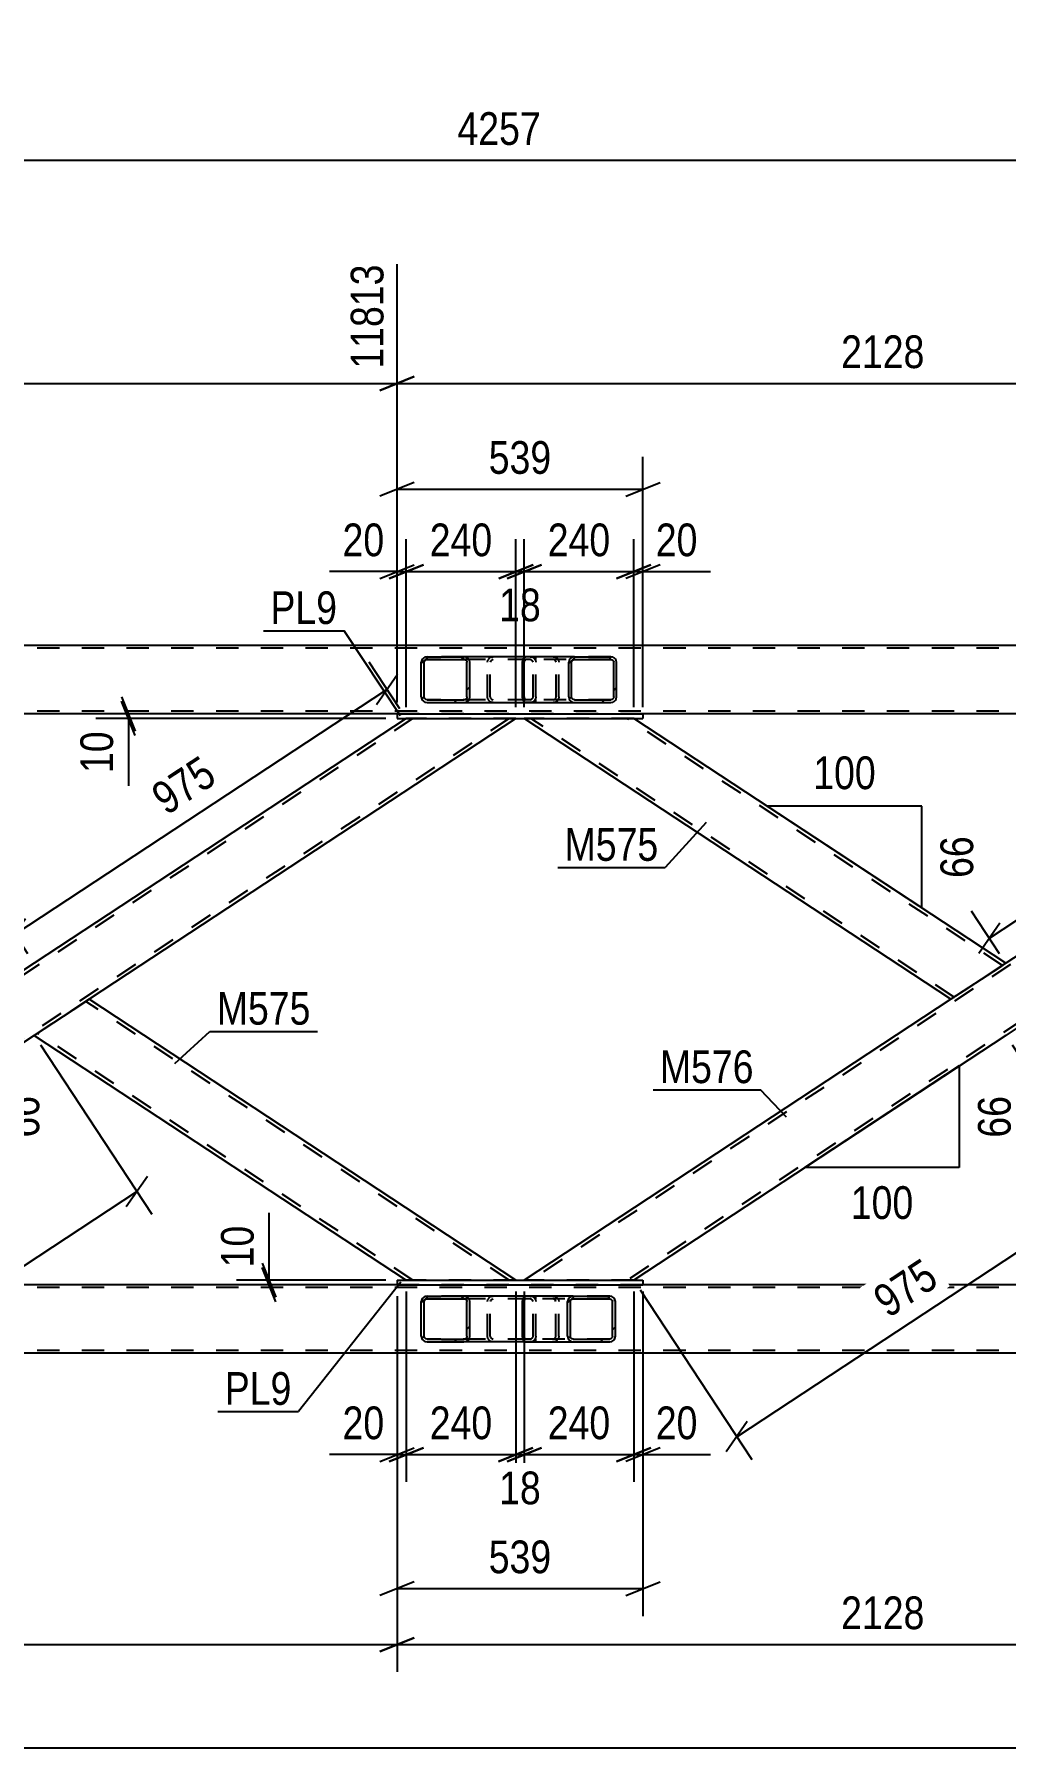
# Model space of a CAD drawing. Header units: millimetres. Extents: x -808 to 381, y -747 to 94.
# Drawn here: x -312.1 to -227, y -474.7 to -324.6 of the extents above; entities that cross this region are included whole.
import ezdxf

# ---------------------------------------------------------------- set-up
doc = ezdxf.new("R2010")
doc.units = ezdxf.units.MM
doc.linetypes.add('DXK_LINE_DOT2', pattern=[3.9198, 1.9599, -1.9599])
doc.styles.add('Arial Narrow', font='ARIALN.TTF', dxfattribs={"height": 0.2})

# ---------------------------------------------------------------- blocks, each defined once
blk = doc.blocks.new('Part-232923327-73601 - 73514')
at = {"color": 2, "linetype": 'Continuous'}
for p, q in [((-231.81, -409.12), (-269.2, -384.52)), ((-227, -405.96), (-259.6, -384.52)), ((-227.58, -406.35), (-231.81, -409.12)), ((-227.58, -406.35), (-227, -405.96))]:
    blk.add_line(p, q, dxfattribs=at)
at = {"color": 7, "linetype": 'DXK_LINE_DOT2'}
for p, q in [((-259.6, -384.52), (-269.2, -384.52)), ((-231.52, -408.93), (-268.62, -384.52)), ((-227.29, -406.16), (-260.18, -384.52)), ((-227.05, -405.99), (-227.58, -406.35)), ((-231.52, -408.93), (-231.49, -408.92))]:
    blk.add_line(p, q, dxfattribs=at)
blk = doc.blocks.new('Part-232923327-73519 - 73514')
at = {"linetype": 'Continuous'}
h = blk.add_hatch(dxfattribs=at)
h.set_pattern_fill('', scale=0.7, style=0, pattern_type=0)
h.set_pattern_definition([(45, (-265.2633, -382.8273), (-1.57154, 1.57154), [])])
h.paths.add_polyline_path([(-265.3, -382.64), (-265.26, -382.83), (-265.15, -382.98), (-264.99, -383.09), (-264.8, -383.12), (-261.61, -383.12), (-261.42, -383.09), (-261.25, -382.98), (-261.14, -382.83), (-261.11, -382.64), (-261.11, -379.6), (-261.14, -379.42), (-261.25, -379.26), (-261.42, -379.16), (-261.61, -379.12), (-264.8, -379.12), (-264.99, -379.16), (-265.15, -379.26), (-265.26, -379.42), (-265.3, -379.6)])
h.paths.add_polyline_path([(-265.03, -379.51), (-264.98, -379.43), (-264.89, -379.38), (-264.8, -379.36), (-261.61, -379.36), (-261.51, -379.38), (-261.43, -379.43), (-261.38, -379.51), (-261.36, -379.6), (-261.36, -382.64), (-261.38, -382.74), (-261.43, -382.81), (-261.51, -382.87), (-261.61, -382.88), (-264.8, -382.88), (-264.89, -382.87), (-264.98, -382.81), (-265.03, -382.74), (-265.05, -382.64), (-265.05, -379.6)])
at = {"color": 2, "linetype": 'Continuous'}
for p, q in [((-269.34, -379.6), (-269.32, -379.42)), ((-269.34, -382.64), (-269.34, -379.6)), ((-269.32, -379.42), (-269.26, -379.26)), ((-269.26, -379.26), (-269.17, -379.16)), ((-269.17, -379.16), (-269.07, -379.12)), ((-264.8, -379.12), (-269.07, -379.12)), ((-265.26, -379.42), (-265.3, -379.6)), ((-265.3, -382.64), (-265.3, -379.6)), ((-265.05, -379.6), (-265.03, -379.51)), ((-265.05, -382.64), (-265.05, -379.6)), ((-265.03, -379.51), (-264.98, -379.43)), ((-264.8, -379.12), (-264.99, -379.16)), ((-264.98, -379.43), (-264.89, -379.38)), ((-264.89, -379.38), (-264.8, -379.36)), ((-264.8, -379.12), (-261.61, -379.12)), ((-264.8, -379.36), (-261.61, -379.36)), ((-261.42, -379.16), (-261.61, -379.12)), ((-261.61, -379.36), (-261.51, -379.38)), ((-261.51, -379.38), (-261.43, -379.43)), ((-261.43, -379.43), (-261.38, -379.51)), ((-261.38, -379.51), (-261.36, -379.6)), ((-261.36, -382.64), (-261.36, -379.6)), ((-261.11, -379.6), (-261.14, -379.42)), ((-261.11, -382.64), (-261.11, -379.6)), ((-269.32, -382.83), (-269.34, -382.64)), ((-265.3, -382.64), (-265.26, -382.83)), ((-265.03, -382.74), (-265.05, -382.64)), ((-261.36, -382.64), (-261.38, -382.74)), ((-261.14, -382.83), (-261.11, -382.64)), ((-269.26, -382.98), (-269.32, -382.83)), ((-269.17, -383.09), (-269.26, -382.98)), ((-269.07, -383.12), (-269.17, -383.09)), ((-269.07, -383.12), (-264.8, -383.12)), ((-264.98, -382.81), (-265.03, -382.74)), ((-264.99, -383.09), (-264.8, -383.12)), ((-264.89, -382.87), (-264.98, -382.81)), ((-264.8, -382.88), (-264.89, -382.87)), ((-264.8, -382.88), (-261.61, -382.88)), ((-264.8, -383.12), (-261.61, -383.12)), ((-261.51, -382.87), (-261.61, -382.88)), ((-261.61, -383.12), (-261.42, -383.09)), ((-261.43, -382.81), (-261.51, -382.87)), ((-261.38, -382.74), (-261.43, -382.81))]:
    blk.add_line(p, q, dxfattribs=at)
at = {"color": 7, "linetype": 'DXK_LINE_DOT2'}
for p, q in [((-269.19, -379.51), (-269.2, -379.6)), ((-269.2, -382.64), (-269.2, -379.6)), ((-269.16, -379.43), (-269.19, -379.51)), ((-269.12, -379.38), (-269.16, -379.43)), ((-269.07, -379.36), (-269.12, -379.38)), ((-261.61, -379.36), (-269.07, -379.36)), ((-268.17, -379.36), (-268.17, -379.12)), ((-266.66, -379.12), (-266.47, -379.16)), ((-266.56, -379.38), (-266.66, -379.36)), ((-266.48, -379.43), (-266.56, -379.38)), ((-266.43, -379.51), (-266.48, -379.43)), ((-266.41, -379.6), (-266.43, -379.51)), ((-266.41, -382.64), (-266.41, -379.6)), ((-266.19, -379.42), (-266.16, -379.6)), ((-266.16, -382.64), (-266.16, -379.6)), ((-261.61, -379.12), (-264.8, -379.12)), ((-269.2, -382.64), (-269.19, -382.74)), ((-266.43, -382.74), (-266.41, -382.64)), ((-266.16, -382.64), (-266.19, -382.83)), ((-269.19, -382.74), (-269.16, -382.81)), ((-269.16, -382.81), (-269.12, -382.87)), ((-269.12, -382.87), (-269.07, -382.88)), ((-261.61, -382.88), (-269.07, -382.88)), ((-268.17, -383.12), (-268.17, -382.88)), ((-266.66, -382.88), (-266.56, -382.87)), ((-266.47, -383.09), (-266.66, -383.12)), ((-266.56, -382.87), (-266.48, -382.81)), ((-266.48, -382.81), (-266.43, -382.74)), ((-264.8, -383.12), (-261.61, -383.12))]:
    blk.add_line(p, q, dxfattribs=at)
for centre, start, end in [((-266.64, -379.62), 23.8951, 68.8487), ((-266.64, -382.63), 291.1513, 336.1049)]:
    blk.add_arc(centre, 0.492, start, end, dxfattribs=at)
at = {"color": 2, "linetype": 'Continuous'}
for centre, start, end in [((-264.81, -379.62), 111.1513, 156.1049), ((-261.59, -379.62), 23.8951, 68.8487), ((-264.81, -382.63), 203.8951, 248.8487), ((-261.59, -382.63), 291.1513, 336.1049)]:
    blk.add_arc(centre, 0.492, start, end, dxfattribs=at)
blk = doc.blocks.new('Part-232923327-73539 - 73514')
at = {"color": 7, "linetype": 'DXK_LINE_DOT2'}
for p, q in [((-193.83, -384.52), (-268.62, -433.72)), ((-186.26, -385.1), (-260.18, -433.72)), ((-194.41, -384.52), (-186.26, -384.52)), ((-186.26, -384.52), (-186.26, -385.48)), ((-227, -405.96), (-231.81, -409.12)), ((-222.2, -409.12), (-227, -412.28)), ((-259.6, -433.72), (-269.2, -433.72))]:
    blk.add_line(p, q, dxfattribs=at)
at = {"color": 2, "linetype": 'Continuous'}
for p, q in [((-194.41, -384.52), (-227, -405.96)), ((-186.26, -385.48), (-222.2, -409.12)), ((-231.81, -409.12), (-269.2, -433.72)), ((-227, -412.28), (-259.6, -433.72))]:
    blk.add_line(p, q, dxfattribs=at)
blk = doc.blocks.new('Part-232923327-73541 - 73514')
at = {"color": 7, "linetype": 'DXK_LINE_DOT2'}
for p, q in [((-278.96, -384.52), (-352.13, -432.65)), ((-270.52, -384.52), (-345.31, -433.72)), ((-269.93, -384.52), (-279.54, -384.52)), ((-312.14, -405.96), (-316.94, -409.12)), ((-307.33, -409.12), (-312.14, -412.28)), ((-352.13, -433.72), (-352.13, -432.27)), ((-344.73, -433.72), (-352.13, -433.72))]:
    blk.add_line(p, q, dxfattribs=at)
at = {"color": 2, "linetype": 'Continuous'}
for p, q in [((-279.54, -384.52), (-312.14, -405.96)), ((-269.93, -384.52), (-307.33, -409.12)), ((-316.94, -409.12), (-352.13, -432.27)), ((-312.14, -412.28), (-344.73, -433.72))]:
    blk.add_line(p, q, dxfattribs=at)
blk = doc.blocks.new('Part-232923327-73542 - 73514')
at = {"color": 2, "linetype": 'Continuous'}
for p, q in [((-307.92, -409.51), (-312.14, -412.28)), ((-307.33, -409.12), (-307.92, -409.51)), ((-269.94, -433.72), (-307.33, -409.12)), ((-312.14, -412.28), (-279.54, -433.72))]:
    blk.add_line(p, q, dxfattribs=at)
at = {"color": 7, "linetype": 'DXK_LINE_DOT2'}
for p, q in [((-270.52, -433.72), (-307.62, -409.31)), ((-311.85, -412.09), (-311.82, -412.08)), ((-278.96, -433.72), (-311.85, -412.09)), ((-269.94, -433.72), (-279.54, -433.72))]:
    blk.add_line(p, q, dxfattribs=at)
blk = doc.blocks.new('Part-232923327-73554 - 73514')
at = {"linetype": 'Continuous'}
h = blk.add_hatch(dxfattribs=at)
h.set_pattern_fill('', scale=0.7, style=0, pattern_type=0)
h.set_pattern_definition([(45, (-278.1838, -382.8273), (-1.57154, 1.57154), [])])
h.paths.add_polyline_path([(-278.22, -382.64), (-278.18, -382.83), (-278.07, -382.98), (-277.91, -383.09), (-277.71, -383.12), (-274.48, -383.12), (-274.28, -383.09), (-274.12, -382.98), (-274, -382.83), (-273.97, -382.64), (-273.97, -379.6), (-274, -379.42), (-274.12, -379.26), (-274.28, -379.16), (-274.48, -379.12), (-277.71, -379.12), (-277.91, -379.16), (-278.07, -379.26), (-278.18, -379.42), (-278.22, -379.6)])
h.paths.add_polyline_path([(-277.95, -379.51), (-277.89, -379.43), (-277.81, -379.38), (-277.71, -379.36), (-274.48, -379.36), (-274.38, -379.38), (-274.3, -379.43), (-274.24, -379.51), (-274.22, -379.6), (-274.22, -382.64), (-274.24, -382.74), (-274.3, -382.81), (-274.38, -382.87), (-274.48, -382.88), (-277.71, -382.88), (-277.81, -382.87), (-277.89, -382.81), (-277.95, -382.74), (-277.97, -382.64), (-277.97, -379.6)])
at = {"color": 2, "linetype": 'Continuous'}
for p, q in [((-278.18, -379.42), (-278.22, -379.6)), ((-278.22, -382.64), (-278.22, -379.6)), ((-277.97, -379.6), (-277.95, -379.51)), ((-277.97, -382.64), (-277.97, -379.6)), ((-277.95, -379.51), (-277.89, -379.43)), ((-277.71, -379.12), (-277.91, -379.16)), ((-277.89, -379.43), (-277.81, -379.38)), ((-277.81, -379.38), (-277.71, -379.36)), ((-277.71, -379.12), (-274.48, -379.12)), ((-277.71, -379.36), (-274.48, -379.36)), ((-269.07, -379.12), (-274.48, -379.12)), ((-274.28, -379.16), (-274.48, -379.12)), ((-274.48, -379.36), (-274.38, -379.38)), ((-274.38, -379.38), (-274.3, -379.43)), ((-274.3, -379.43), (-274.24, -379.51)), ((-274.24, -379.51), (-274.22, -379.6)), ((-274.22, -382.64), (-274.22, -379.6)), ((-273.97, -379.6), (-274, -379.42)), ((-273.97, -382.64), (-273.97, -379.6)), ((-278.22, -382.64), (-278.18, -382.83)), ((-277.95, -382.74), (-277.97, -382.64)), ((-274.22, -382.64), (-274.24, -382.74)), ((-274, -382.83), (-273.97, -382.64)), ((-277.89, -382.81), (-277.95, -382.74)), ((-277.91, -383.09), (-277.71, -383.12)), ((-277.81, -382.87), (-277.89, -382.81)), ((-277.71, -382.88), (-277.81, -382.87)), ((-277.71, -382.88), (-274.48, -382.88)), ((-277.71, -383.12), (-274.48, -383.12)), ((-274.38, -382.87), (-274.48, -382.88)), ((-274.48, -383.12), (-274.28, -383.09)), ((-274.48, -383.12), (-269.07, -383.12)), ((-274.3, -382.81), (-274.38, -382.87)), ((-274.24, -382.74), (-274.3, -382.81))]:
    blk.add_line(p, q, dxfattribs=at)
at = {"color": 7, "linetype": 'DXK_LINE_DOT2'}
for p, q in [((-274.48, -379.12), (-277.71, -379.12)), ((-268.68, -379.36), (-277.71, -379.36)), ((-272.43, -379.6), (-272.39, -379.42)), ((-272.43, -382.64), (-272.43, -379.6)), ((-272.15, -379.51), (-272.17, -379.6)), ((-272.17, -382.64), (-272.17, -379.6)), ((-272.1, -379.43), (-272.15, -379.51)), ((-272.11, -379.16), (-271.91, -379.12)), ((-272.01, -379.38), (-272.1, -379.43)), ((-271.91, -379.36), (-272.01, -379.38)), ((-268.68, -379.12), (-269.07, -379.12)), ((-268.68, -379.12), (-268.48, -379.16)), ((-268.58, -379.38), (-268.68, -379.36)), ((-268.5, -379.43), (-268.58, -379.38)), ((-268.44, -379.51), (-268.5, -379.43)), ((-268.42, -379.6), (-268.44, -379.51)), ((-268.42, -382.64), (-268.42, -379.6)), ((-268.21, -379.42), (-268.17, -379.6)), ((-268.17, -382.64), (-268.17, -379.6)), ((-272.39, -382.83), (-272.43, -382.64)), ((-272.17, -382.64), (-272.15, -382.74)), ((-268.44, -382.74), (-268.42, -382.64)), ((-268.17, -382.64), (-268.21, -382.83)), ((-268.68, -382.88), (-277.71, -382.88)), ((-277.71, -383.12), (-274.48, -383.12)), ((-272.15, -382.74), (-272.1, -382.81)), ((-271.91, -383.12), (-272.11, -383.09)), ((-272.1, -382.81), (-272.07, -382.83)), ((-272.07, -382.83), (-272.01, -382.87)), ((-272.01, -382.87), (-271.91, -382.88)), ((-268.68, -383.12), (-269.07, -383.12)), ((-268.68, -382.88), (-268.58, -382.87)), ((-268.48, -383.09), (-268.68, -383.12)), ((-268.58, -382.87), (-268.5, -382.81)), ((-268.5, -382.81), (-268.44, -382.74))]:
    blk.add_line(p, q, dxfattribs=at)
at = {"color": 2, "linetype": 'Continuous'}
for centre, start, end in [((-277.73, -379.62), 110.7583, 155.68), ((-274.46, -379.62), 24.32, 69.2417), ((-277.73, -382.62), 204.32, 249.2417), ((-274.46, -382.62), 290.7583, 335.68)]:
    blk.add_arc(centre, 0.496, start, end, dxfattribs=at)
at = {"color": 7, "linetype": 'DXK_LINE_DOT2'}
for centre, start, end in [((-271.93, -379.62), 110.7583, 155.68), ((-268.66, -379.62), 24.32, 69.2417), ((-271.93, -382.62), 204.32, 249.2417), ((-268.66, -382.62), 290.7583, 335.68)]:
    blk.add_arc(centre, 0.496, start, end, dxfattribs=at)
blk = doc.blocks.new('Part-232923327-73626 - 73514')
at = {"color": 2, "linetype": 'Continuous'}
for p, q in [((-280.34, -384.12), (-280.34, -384.52)), ((-280.34, -384.12), (-258.8, -384.12)), ((-258.8, -384.12), (-258.8, -384.52)), ((-280.34, -384.52), (-258.8, -384.52))]:
    blk.add_line(p, q, dxfattribs=at)
blk = doc.blocks.new('Part-232923327-73568 - 73514')
at = {"linetype": 'Continuous'}
h = blk.add_hatch(dxfattribs=at)
h.set_pattern_fill('', scale=0.7, style=0, pattern_type=0)
h.set_pattern_definition([(45, (-278.1836, -438.8263), (-1.57154, 1.57154), [])])
h.paths.add_polyline_path([(-278.22, -438.64), (-278.18, -438.83), (-278.07, -438.98), (-277.91, -439.09), (-277.71, -439.12), (-274.48, -439.12), (-274.28, -439.09), (-274.12, -438.98), (-274, -438.83), (-273.97, -438.64), (-273.97, -435.6), (-274, -435.42), (-274.12, -435.26), (-274.28, -435.16), (-274.48, -435.12), (-277.71, -435.12), (-277.91, -435.16), (-278.07, -435.26), (-278.18, -435.42), (-278.22, -435.6)])
h.paths.add_polyline_path([(-277.95, -435.51), (-277.89, -435.43), (-277.81, -435.38), (-277.71, -435.36), (-274.48, -435.36), (-274.38, -435.38), (-274.3, -435.43), (-274.24, -435.51), (-274.22, -435.6), (-274.22, -438.64), (-274.24, -438.73), (-274.3, -438.81), (-274.38, -438.86), (-274.48, -438.88), (-277.71, -438.88), (-277.81, -438.86), (-277.89, -438.81), (-277.95, -438.73), (-277.97, -438.64), (-277.97, -435.6)])
at = {"color": 2, "linetype": 'Continuous'}
for p, q in [((-277.71, -435.12), (-277.91, -435.16)), ((-277.71, -435.12), (-274.48, -435.12)), ((-269.08, -435.12), (-274.48, -435.12)), ((-274.28, -435.16), (-274.48, -435.12)), ((-278.18, -435.42), (-278.22, -435.6)), ((-278.22, -438.64), (-278.22, -435.6)), ((-277.97, -435.6), (-277.95, -435.51)), ((-277.97, -438.64), (-277.97, -435.6)), ((-277.95, -435.51), (-277.89, -435.43)), ((-277.89, -435.43), (-277.81, -435.38)), ((-277.81, -435.38), (-277.71, -435.36)), ((-277.71, -435.36), (-274.48, -435.36)), ((-274.48, -435.36), (-274.38, -435.38)), ((-274.38, -435.38), (-274.3, -435.43)), ((-274.3, -435.43), (-274.24, -435.51)), ((-274.24, -435.51), (-274.22, -435.6)), ((-274.22, -438.64), (-274.22, -435.6)), ((-273.97, -435.6), (-274, -435.42)), ((-273.97, -438.64), (-273.97, -435.6)), ((-278.22, -438.64), (-278.18, -438.83)), ((-277.95, -438.73), (-277.97, -438.64)), ((-277.89, -438.81), (-277.95, -438.73)), ((-277.91, -439.09), (-277.71, -439.12)), ((-277.81, -438.86), (-277.89, -438.81)), ((-277.71, -438.88), (-277.81, -438.86)), ((-277.71, -438.88), (-274.48, -438.88)), ((-277.71, -439.12), (-274.48, -439.12)), ((-274.38, -438.86), (-274.48, -438.88)), ((-274.48, -439.12), (-274.28, -439.09)), ((-269.08, -439.12), (-274.48, -439.12)), ((-274.3, -438.81), (-274.38, -438.86)), ((-274.24, -438.73), (-274.3, -438.81)), ((-274.22, -438.64), (-274.24, -438.73)), ((-274, -438.83), (-273.97, -438.64))]:
    blk.add_line(p, q, dxfattribs=at)
at = {"color": 7, "linetype": 'DXK_LINE_DOT2'}
for p, q in [((-274.48, -435.12), (-277.71, -435.12)), ((-272.11, -435.16), (-271.92, -435.12)), ((-268.68, -435.12), (-269.08, -435.12)), ((-268.68, -435.12), (-268.48, -435.16)), ((-268.68, -435.36), (-277.71, -435.36)), ((-272.43, -435.6), (-272.39, -435.42)), ((-272.43, -438.64), (-272.43, -435.6)), ((-272.15, -435.51), (-272.17, -435.6)), ((-272.17, -438.64), (-272.17, -435.6)), ((-272.1, -435.43), (-272.15, -435.51)), ((-272.1, -435.43), (-272.07, -435.42)), ((-272.07, -435.42), (-272.01, -435.38)), ((-272.01, -435.38), (-271.92, -435.36)), ((-268.58, -435.38), (-268.68, -435.36)), ((-268.5, -435.43), (-268.58, -435.38)), ((-268.44, -435.51), (-268.5, -435.43)), ((-268.42, -435.6), (-268.44, -435.51)), ((-268.42, -438.64), (-268.42, -435.6)), ((-268.21, -435.42), (-268.17, -435.6)), ((-268.17, -438.64), (-268.17, -435.6)), ((-268.68, -438.88), (-277.71, -438.88)), ((-274.48, -439.12), (-277.71, -439.12)), ((-272.39, -438.83), (-272.43, -438.64)), ((-272.17, -438.64), (-272.15, -438.73)), ((-272.15, -438.73), (-272.1, -438.81)), ((-271.92, -439.12), (-272.11, -439.09)), ((-272.1, -438.81), (-272.01, -438.86)), ((-272.01, -438.86), (-271.92, -438.88)), ((-268.68, -439.12), (-269.08, -439.12)), ((-268.68, -438.88), (-268.58, -438.86)), ((-268.48, -439.09), (-268.68, -439.12)), ((-268.58, -438.86), (-268.5, -438.81)), ((-268.5, -438.81), (-268.44, -438.73)), ((-268.44, -438.73), (-268.42, -438.64)), ((-268.17, -438.64), (-268.21, -438.83))]:
    blk.add_line(p, q, dxfattribs=at)
at = {"color": 2, "linetype": 'Continuous'}
for centre, start, end in [((-277.73, -435.62), 110.7583, 155.68), ((-274.46, -435.62), 24.32, 69.2417), ((-277.73, -438.62), 204.32, 249.2417), ((-274.46, -438.62), 290.7583, 335.68)]:
    blk.add_arc(centre, 0.496, start, end, dxfattribs=at)
at = {"color": 7, "linetype": 'DXK_LINE_DOT2'}
for centre, start, end in [((-271.93, -435.62), 110.7583, 155.68), ((-268.66, -435.62), 24.32, 69.2417), ((-271.93, -438.62), 204.32, 249.2417), ((-268.66, -438.62), 290.7583, 335.68)]:
    blk.add_arc(centre, 0.496, start, end, dxfattribs=at)
blk = doc.blocks.new('Part-232923327-73578 - 73514')
at = {"linetype": 'Continuous'}
h = blk.add_hatch(dxfattribs=at)
h.set_pattern_fill('', scale=0.7, style=0, pattern_type=0)
h.set_pattern_definition([(45, (-265.363, -438.8263), (-1.57154, 1.57154), [])])
h.paths.add_polyline_path([(-265.4, -438.64), (-265.36, -438.83), (-265.25, -438.98), (-265.09, -439.09), (-264.9, -439.12), (-261.71, -439.12), (-261.52, -439.09), (-261.36, -438.98), (-261.25, -438.83), (-261.21, -438.64), (-261.21, -435.6), (-261.25, -435.42), (-261.36, -435.26), (-261.52, -435.16), (-261.71, -435.12), (-264.9, -435.12), (-265.09, -435.16), (-265.25, -435.26), (-265.36, -435.42), (-265.4, -435.6)])
h.paths.add_polyline_path([(-265.13, -435.51), (-265.08, -435.43), (-264.99, -435.38), (-264.9, -435.36), (-261.71, -435.36), (-261.62, -435.38), (-261.54, -435.43), (-261.48, -435.51), (-261.46, -435.6), (-261.46, -438.64), (-261.48, -438.73), (-261.54, -438.81), (-261.62, -438.86), (-261.71, -438.88), (-264.9, -438.88), (-264.99, -438.86), (-265.08, -438.81), (-265.13, -438.73), (-265.15, -438.64), (-265.15, -435.6)])
at = {"color": 2, "linetype": 'Continuous'}
for p, q in [((-269.27, -435.26), (-269.18, -435.16)), ((-269.18, -435.16), (-269.08, -435.12)), ((-264.9, -435.12), (-269.08, -435.12)), ((-264.9, -435.12), (-265.09, -435.16)), ((-264.9, -435.12), (-261.71, -435.12)), ((-261.52, -435.16), (-261.71, -435.12)), ((-269.35, -435.6), (-269.33, -435.42)), ((-269.35, -438.64), (-269.35, -435.6)), ((-269.33, -435.42), (-269.27, -435.26)), ((-265.36, -435.42), (-265.4, -435.6)), ((-265.4, -438.64), (-265.4, -435.6)), ((-265.15, -435.6), (-265.13, -435.51)), ((-265.15, -438.64), (-265.15, -435.6)), ((-265.13, -435.51), (-265.08, -435.43)), ((-265.08, -435.43), (-264.99, -435.38)), ((-264.99, -435.38), (-264.9, -435.36)), ((-264.9, -435.36), (-261.71, -435.36)), ((-261.71, -435.36), (-261.62, -435.38)), ((-261.62, -435.38), (-261.54, -435.43)), ((-261.54, -435.43), (-261.48, -435.51)), ((-261.48, -435.51), (-261.46, -435.6)), ((-261.46, -438.64), (-261.46, -435.6)), ((-261.21, -435.6), (-261.25, -435.42)), ((-261.21, -438.64), (-261.21, -435.6)), ((-269.33, -438.83), (-269.35, -438.64)), ((-269.27, -438.98), (-269.33, -438.83)), ((-269.18, -439.09), (-269.27, -438.98)), ((-269.08, -439.12), (-269.18, -439.09)), ((-269.08, -439.12), (-264.9, -439.12)), ((-265.4, -438.64), (-265.36, -438.83)), ((-265.13, -438.73), (-265.15, -438.64)), ((-265.08, -438.81), (-265.13, -438.73)), ((-265.09, -439.09), (-264.9, -439.12)), ((-264.99, -438.86), (-265.08, -438.81)), ((-264.9, -438.88), (-264.99, -438.86)), ((-264.9, -438.88), (-261.71, -438.88)), ((-264.9, -439.12), (-261.71, -439.12)), ((-261.62, -438.86), (-261.71, -438.88)), ((-261.71, -439.12), (-261.52, -439.09)), ((-261.54, -438.81), (-261.62, -438.86)), ((-261.48, -438.73), (-261.54, -438.81)), ((-261.46, -438.64), (-261.48, -438.73)), ((-261.25, -438.83), (-261.21, -438.64))]:
    blk.add_line(p, q, dxfattribs=at)
at = {"color": 7, "linetype": 'DXK_LINE_DOT2'}
for p, q in [((-268.17, -435.36), (-268.17, -435.12)), ((-266.68, -435.12), (-266.49, -435.16)), ((-261.71, -435.12), (-264.9, -435.12)), ((-269.21, -435.51), (-269.22, -435.6)), ((-269.22, -438.64), (-269.22, -435.6)), ((-269.18, -435.43), (-269.21, -435.51)), ((-269.13, -435.38), (-269.18, -435.43)), ((-269.08, -435.36), (-269.13, -435.38)), ((-261.71, -435.36), (-269.08, -435.36)), ((-266.58, -435.38), (-266.68, -435.36)), ((-266.5, -435.43), (-266.58, -435.38)), ((-266.45, -435.51), (-266.5, -435.43)), ((-266.43, -435.6), (-266.45, -435.51)), ((-266.43, -438.64), (-266.43, -435.6)), ((-266.21, -435.42), (-266.18, -435.6)), ((-266.18, -438.64), (-266.18, -435.6)), ((-269.22, -438.64), (-269.21, -438.73)), ((-269.21, -438.73), (-269.18, -438.81)), ((-269.18, -438.81), (-269.13, -438.86)), ((-269.13, -438.86), (-269.08, -438.88)), ((-261.71, -438.88), (-269.08, -438.88)), ((-268.17, -439.12), (-268.17, -438.88)), ((-266.68, -438.88), (-266.58, -438.86)), ((-266.49, -439.09), (-266.68, -439.12)), ((-266.58, -438.86), (-266.5, -438.81)), ((-266.5, -438.81), (-266.45, -438.73)), ((-266.45, -438.73), (-266.43, -438.64)), ((-266.18, -438.64), (-266.21, -438.83)), ((-264.9, -439.12), (-261.71, -439.12))]:
    blk.add_line(p, q, dxfattribs=at)
for centre, start, end in [((-266.66, -435.62), 23.8494, 68.8059), ((-266.66, -438.63), 291.1941, 336.1506)]:
    blk.add_arc(centre, 0.492, start, end, dxfattribs=at)
at = {"color": 2, "linetype": 'Continuous'}
for centre, start, end in [((-264.91, -435.62), 111.1941, 156.1506), ((-261.7, -435.62), 23.8494, 68.8059), ((-264.91, -438.63), 203.8494, 248.8059), ((-261.7, -438.63), 291.1941, 336.1506)]:
    blk.add_arc(centre, 0.492, start, end, dxfattribs=at)
blk = doc.blocks.new('Part-232923327-73637 - 73514')
at = {"color": 2, "linetype": 'Continuous'}
for p, q in [((-280.34, -433.72), (-280.34, -434.12)), ((-280.34, -433.72), (-258.8, -433.72)), ((-258.8, -433.72), (-258.8, -434.12)), ((-280.34, -434.12), (-258.8, -434.12))]:
    blk.add_line(p, q, dxfattribs=at)
blk = doc.blocks.new('Part-232923327-73678 - 73514')
at = {"color": 7, "linetype": 'DXK_LINE_DOT2'}
for p, q in [((-82.58, -434.36), (-759.25, -434.36)), ((-258.8, -434.12), (-280.34, -434.12)), ((-82.58, -439.88), (-759.25, -439.88))]:
    blk.add_line(p, q, dxfattribs=at)
at = {"color": 2, "linetype": 'Continuous'}
for p, q in [((-280.34, -434.12), (-343.93, -434.12)), ((-195.21, -434.12), (-258.8, -434.12)), ((-82.58, -440.12), (-755.25, -440.12))]:
    blk.add_line(p, q, dxfattribs=at)
blk = doc.blocks.new('Part-232923327-73679 - 73514')
at = {"color": 2, "linetype": 'Continuous'}
for p, q in [((-187.06, -378.12), (-351.33, -378.12)), ((-280.34, -384.12), (-343.93, -384.12)), ((-195.21, -384.12), (-258.8, -384.12))]:
    blk.add_line(p, q, dxfattribs=at)
at = {"color": 7, "linetype": 'DXK_LINE_DOT2'}
for p, q in [((-82.58, -378.36), (-752.86, -378.36)), ((-82.58, -383.88), (-752.86, -383.88)), ((-258.8, -384.12), (-280.34, -384.12))]:
    blk.add_line(p, q, dxfattribs=at)
blk = doc.blocks.new('StraightDimension-232923327-98357 - 73514')
at = {"color": 7, "linetype": 'Continuous'}
for p, q in [((-280.34, -435.12), (-280.34, -451.4)), ((-279.54, -434.72), (-279.54, -451.4)), ((-281.84, -449.6), (-278.84, -448.4)), ((-278.04, -448.4), (-281.04, -449.6)), ((-280.34, -449), (-279.54, -449))]:
    blk.add_line(p, q, dxfattribs=at)
at = {"color": 0}
blk.add_wipeout([(-280.87, -448.25), (-280.87, -444.05), (-285.72, -444.05), (-285.72, -448.25)], dxfattribs=at)
at = {"color": 7, "linetype": 'Continuous'}
blk.add_line((-280.34, -449), (-286.25, -449), dxfattribs=at)
blk.add_line((-280.34, -449), (-286.25, -449), dxfattribs=at)
at = {"color": 3, "style": 'Arial Narrow'}
blk.add_text('20', height=2.863, dxfattribs=at).set_placement((-285.12, -447.65))
blk = doc.blocks.new('StraightDimension-232923327-97526 - 73514')
at = {"color": 7, "linetype": 'Continuous'}
for p, q in [((-280.34, -435.12), (-280.34, -463.14)), ((-258.8, -435.12), (-258.8, -463.14)), ((-278.84, -460.14), (-281.84, -461.34)), ((-280.34, -460.74), (-258.8, -460.74)), ((-260.3, -461.34), (-257.3, -460.14))]:
    blk.add_line(p, q, dxfattribs=at)
at = {"color": 0}
blk.add_wipeout([(-266.23, -459.99), (-266.23, -455.79), (-272.91, -455.79), (-272.91, -459.99)], dxfattribs=at)
at = {"color": 3, "style": 'Arial Narrow'}
blk.add_text('539', height=2.863, dxfattribs=at).set_placement((-272.31, -459.39))
blk = doc.blocks.new('StraightDimension-232923327-97285 - 73514')
at = {"color": 7, "linetype": 'Continuous'}
for p, q in [((-280.34, -435.12), (-280.34, -468.04)), ((-195.21, -435.12), (-195.21, -468.04)), ((-278.84, -465.04), (-281.84, -466.24)), ((-196.71, -466.24), (-193.71, -465.04)), ((-280.34, -465.64), (-195.21, -465.64))]:
    blk.add_line(p, q, dxfattribs=at)
at = {"color": 0}
blk.add_wipeout([(-233.52, -464.89), (-233.52, -460.69), (-242.03, -460.69), (-242.03, -464.89)], dxfattribs=at)
at = {"color": 3, "style": 'Arial Narrow'}
blk.add_text('2128', height=2.863, dxfattribs=at).set_placement((-241.43, -464.29))
blk = doc.blocks.new('StraightDimension-232923327-98140 - 73514')
at = {"color": 7, "linetype": 'Continuous'}
for p, q in [((-259.6, -383.52), (-259.6, -368.81)), ((-258.8, -383.52), (-258.8, -368.81)), ((-261.1, -372.26), (-258.1, -371.06)), ((-257.3, -371.06), (-260.3, -372.26)), ((-259.6, -371.66), (-258.8, -371.66))]:
    blk.add_line(p, q, dxfattribs=at)
at = {"color": 0}
blk.add_wipeout([(-253.42, -370.91), (-253.42, -366.71), (-258.27, -366.71), (-258.27, -370.91)], dxfattribs=at)
at = {"color": 7, "linetype": 'Continuous'}
blk.add_line((-258.8, -371.66), (-252.89, -371.66), dxfattribs=at)
blk.add_line((-258.8, -371.66), (-252.89, -371.66), dxfattribs=at)
at = {"color": 3, "style": 'Arial Narrow'}
blk.add_text('20', height=2.863, dxfattribs=at).set_placement((-257.67, -370.31))
blk = doc.blocks.new('StraightDimension-232923327-98142 - 73514')
at = {"color": 7, "linetype": 'Continuous'}
for p, q in [((-269.93, -383.52), (-269.93, -369.26)), ((-269.2, -383.52), (-269.2, -369.26)), ((-271.43, -372.26), (-268.43, -371.06)), ((-267.7, -371.06), (-270.7, -372.26)), ((-269.93, -371.66), (-269.2, -371.66))]:
    blk.add_line(p, q, dxfattribs=at)
at = {"color": 0}
blk.add_wipeout([(-267.14, -376.61), (-267.14, -372.41), (-272, -372.41), (-272, -376.61)], dxfattribs=at)
at = {"color": 3, "style": 'Arial Narrow'}
blk.add_text('18', height=2.863, dxfattribs=at).set_placement((-271.4, -376.01))
blk = doc.blocks.new('StraightDimension-232923327-100433 - 73514')
at = {"color": 7, "linetype": 'Continuous'}
for p, q in [((-311.59, -413.12), (-301.83, -427.95)), ((-304.07, -427.27), (-302.22, -424.62)), ((-335.74, -447.39), (-303.15, -425.95)), ((-344.18, -434.56), (-334.42, -449.39)), ((-334.82, -446.06), (-336.66, -448.71))]:
    blk.add_line(p, q, dxfattribs=at)
at = {"color": 0}
blk.add_wipeout([(-317.06, -434.21), (-319.37, -430.7), (-324.96, -434.37), (-322.65, -437.88)], dxfattribs=at)
at = {"color": 3, "style": 'Arial Narrow'}
blk.add_text('975', height=2.863, rotation=33.3347, dxfattribs=at).set_placement((-322.48, -437.05))
blk = doc.blocks.new('StraightDimension-232923327-98143 - 73514')
at = {"color": 7, "linetype": 'Continuous'}
for p, q in [((-279.54, -383.52), (-279.54, -368.81)), ((-269.93, -383.52), (-269.93, -368.81)), ((-281.04, -372.26), (-278.04, -371.06)), ((-279.54, -371.66), (-269.93, -371.66)), ((-268.43, -371.06), (-271.43, -372.26))]:
    blk.add_line(p, q, dxfattribs=at)
at = {"color": 0}
blk.add_wipeout([(-271.4, -370.91), (-271.4, -366.71), (-278.08, -366.71), (-278.08, -370.91)], dxfattribs=at)
at = {"color": 3, "style": 'Arial Narrow'}
blk.add_text('240', height=2.863, dxfattribs=at).set_placement((-277.48, -370.31))
blk = doc.blocks.new('StraightDimension-232923327-100422 - 73514')
at = {"color": 7, "linetype": 'Continuous'}
for p, q in [((-280.09, -383.69), (-282.79, -379.58)), ((-282.15, -383.29), (-280.3, -380.64)), ((-313.82, -403.41), (-281.23, -381.97)), ((-312.69, -405.13), (-315.39, -401.02)), ((-312.9, -402.08), (-314.74, -404.73))]:
    blk.add_line(p, q, dxfattribs=at)
at = {"color": 0}
blk.add_wipeout([(-295.14, -390.22), (-297.45, -386.71), (-303.03, -390.39), (-300.73, -393.9)], dxfattribs=at)
at = {"color": 3, "style": 'Arial Narrow'}
blk.add_text('975', height=2.863, rotation=33.3347, dxfattribs=at).set_placement((-300.56, -393.06))
blk = doc.blocks.new('StraightDimension-232923327-98356 - 73514')
at = {"color": 7, "linetype": 'Continuous'}
for p, q in [((-279.54, -434.72), (-279.54, -451.4)), ((-269.94, -434.72), (-269.94, -451.4)), ((-281.04, -449.6), (-278.04, -448.4)), ((-268.44, -448.4), (-271.44, -449.6)), ((-279.54, -449), (-269.94, -449))]:
    blk.add_line(p, q, dxfattribs=at)
at = {"color": 0}
blk.add_wipeout([(-271.4, -448.25), (-271.4, -444.05), (-278.08, -444.05), (-278.08, -448.25)], dxfattribs=at)
at = {"color": 3, "style": 'Arial Narrow'}
blk.add_text('240', height=2.863, dxfattribs=at).set_placement((-277.48, -447.65))
blk = doc.blocks.new('AngleDimension-232923327-141944 - 73514')
at = {"color": 7, "linetype": 'Continuous'}
for p, q in [((-316.2, -414.96), (-329.74, -423.86)), ((-316.2, -414.96), (-316.2, -423.86)), ((-319.31, -417), (-329.74, -423.86)), ((-316.2, -423.86), (-329.74, -423.86))]:
    blk.add_line(p, q, dxfattribs=at)
at = {"color": 0}
for points in [[(-311.1, -416.98), (-315.3, -416.98), (-315.3, -421.84), (-311.1, -421.84)], [(-319.63, -428.96), (-319.63, -424.76), (-326.31, -424.76), (-326.31, -428.96)]]:
    blk.add_wipeout(points, dxfattribs=at)
at = {"color": 3, "style": 'Arial Narrow'}
blk.add_text('66', height=2.863, rotation=90.0002, dxfattribs=at).set_placement((-311.7, -421.24))
blk.add_text('100', height=2.863, dxfattribs=at).set_placement((-325.71, -428.36))
blk = doc.blocks.new('StraightDimension-232923327-98128 - 73514')
at = {"color": 7, "linetype": 'Continuous'}
for p, q in [((-280.34, -383.12), (-280.34, -361.59)), ((-258.8, -383.12), (-258.8, -361.59)), ((-278.84, -363.84), (-281.84, -365.04)), ((-280.34, -364.44), (-258.8, -364.44)), ((-260.3, -365.04), (-257.3, -363.84))]:
    blk.add_line(p, q, dxfattribs=at)
at = {"color": 0}
blk.add_wipeout([(-266.23, -363.69), (-266.23, -359.49), (-272.91, -359.49), (-272.91, -363.69)], dxfattribs=at)
at = {"color": 3, "style": 'Arial Narrow'}
blk.add_text('539', height=2.863, dxfattribs=at).set_placement((-272.31, -363.09))
blk = doc.blocks.new('StraightDimension-232923327-97286 - 73514')
at = {"color": 7, "linetype": 'Continuous'}
for p, q in [((-365.48, -435.12), (-365.48, -468.04)), ((-280.34, -435.12), (-280.34, -468.04)), ((-363.98, -465.04), (-366.98, -466.24)), ((-281.84, -466.24), (-278.84, -465.04)), ((-365.48, -465.64), (-280.34, -465.64))]:
    blk.add_line(p, q, dxfattribs=at)
at = {"color": 0}
blk.add_wipeout([(-318.65, -464.89), (-318.65, -460.69), (-327.17, -460.69), (-327.17, -464.89)], dxfattribs=at)
at = {"color": 3, "style": 'Arial Narrow'}
blk.add_text('2128', height=2.863, dxfattribs=at).set_placement((-326.57, -464.29))
blk = doc.blocks.new('StraightDimension-232923327-97177 - 73514')
at = {"color": 7, "linetype": 'Continuous'}
for p, q in [((-280.34, -383.12), (-280.34, -344.73)), ((-195.21, -383.12), (-195.21, -344.73)), ((-278.84, -354.58), (-281.84, -355.78)), ((-280.34, -355.18), (-195.21, -355.18)), ((-196.71, -355.78), (-193.71, -354.58))]:
    blk.add_line(p, q, dxfattribs=at)
at = {"color": 0, "linetype": 'Continuous'}
blk.add_wipeout([(-195.81, -344.13), (-200.01, -344.13), (-200.01, -354.48), (-195.81, -354.48)], dxfattribs=at)
at = {"color": 0}
blk.add_wipeout([(-233.52, -354.43), (-233.52, -350.23), (-242.03, -350.23), (-242.03, -354.43)], dxfattribs=at)
at = {"color": 3, "linetype": 'Continuous', "style": 'Arial Narrow'}
blk.add_text('13941', height=2.863, rotation=90.0002, dxfattribs=at).set_placement((-196.41, -353.88))
at = {"color": 3, "style": 'Arial Narrow'}
blk.add_text('2128', height=2.863, dxfattribs=at).set_placement((-241.43, -353.83))
blk = doc.blocks.new('StraightDimension-232923327-97178 - 73514')
at = {"color": 7, "linetype": 'Continuous'}
for p, q in [((-280.34, -383.12), (-280.34, -344.73)), ((-365.48, -383.12), (-365.48, -346.56)), ((-363.98, -354.58), (-366.98, -355.78)), ((-365.48, -355.18), (-280.34, -355.18)), ((-281.84, -355.78), (-278.84, -354.58))]:
    blk.add_line(p, q, dxfattribs=at)
at = {"color": 0, "linetype": 'Continuous'}
blk.add_wipeout([(-280.94, -344.13), (-285.14, -344.13), (-285.14, -354.48), (-280.94, -354.48)], dxfattribs=at)
at = {"color": 0}
blk.add_wipeout([(-318.65, -354.43), (-318.65, -350.23), (-327.17, -350.23), (-327.17, -354.43)], dxfattribs=at)
at = {"color": 3, "linetype": 'Continuous', "style": 'Arial Narrow'}
blk.add_text('11813', height=2.863, rotation=90.0002, dxfattribs=at).set_placement((-281.54, -353.88))
at = {"color": 3, "style": 'Arial Narrow'}
blk.add_text('2128', height=2.863, dxfattribs=at).set_placement((-326.57, -353.83))
blk = doc.blocks.new('StraightDimension-232923327-101131 - 73514')
at = {"color": 7, "linetype": 'Continuous'}
for p, q in [((-304.48, -382.62), (-303.28, -385.62)), ((-281.34, -384.12), (-306.73, -384.12)), ((-303.28, -386.02), (-304.48, -383.02)), ((-303.88, -384.52), (-303.88, -384.12)), ((-281.34, -384.52), (-306.73, -384.52))]:
    blk.add_line(p, q, dxfattribs=at)
at = {"color": 0}
blk.add_wipeout([(-304.63, -385.05), (-308.83, -385.05), (-308.83, -389.9), (-304.63, -389.9)], dxfattribs=at)
at = {"color": 7, "linetype": 'Continuous'}
blk.add_line((-303.88, -384.52), (-303.88, -390.43), dxfattribs=at)
blk.add_line((-303.88, -384.52), (-303.88, -390.43), dxfattribs=at)
at = {"color": 3, "style": 'Arial Narrow'}
blk.add_text('10', height=2.863, rotation=90.0002, dxfattribs=at).set_placement((-305.23, -389.3))
blk = doc.blocks.new('StraightDimension-232923327-100549 - 73514')
at = {"color": 7, "linetype": 'Continuous'}
for p, q in [((-292.16, -432.22), (-290.96, -435.22)), ((-281.34, -433.72), (-294.41, -433.72)), ((-290.96, -435.62), (-292.16, -432.62)), ((-291.56, -434.12), (-291.56, -433.72)), ((-281.34, -434.12), (-294.41, -434.12))]:
    blk.add_line(p, q, dxfattribs=at)
at = {"color": 0}
blk.add_wipeout([(-292.31, -428.34), (-296.51, -428.34), (-296.51, -433.2), (-292.31, -433.2)], dxfattribs=at)
at = {"color": 7, "linetype": 'Continuous'}
blk.add_line((-291.56, -433.72), (-291.56, -427.82), dxfattribs=at)
blk.add_line((-291.56, -433.72), (-291.56, -427.82), dxfattribs=at)
at = {"color": 3, "style": 'Arial Narrow'}
blk.add_text('10', height=2.863, rotation=90.0002, dxfattribs=at).set_placement((-292.91, -432.6))
blk = doc.blocks.new('StraightDimension-232923327-100463 - 73514')
at = {"color": 7, "linetype": 'Continuous'}
for p, q in [((-194.96, -383.69), (-197.42, -379.95)), ((-196.77, -383.66), (-194.93, -381.01)), ((-228.44, -403.77), (-195.85, -382.33)), ((-227.55, -405.13), (-230.01, -401.39)), ((-227.52, -402.45), (-229.37, -405.1))]:
    blk.add_line(p, q, dxfattribs=at)
at = {"color": 0}
blk.add_wipeout([(-209.77, -390.59), (-212.07, -387.08), (-217.66, -390.75), (-215.35, -394.26)], dxfattribs=at)
at = {"color": 3, "style": 'Arial Narrow'}
blk.add_text('975', height=2.863, rotation=33.3347, dxfattribs=at).set_placement((-215.18, -393.43))
blk = doc.blocks.new('StraightDimension-232923327-100474 - 73514')
at = {"color": 7, "linetype": 'Continuous'}
for p, q in [((-226.45, -413.12), (-216.67, -428)), ((-218.91, -427.32), (-217.06, -424.67)), ((-250.58, -447.43), (-217.98, -425.99)), ((-259.05, -434.56), (-249.26, -449.44)), ((-249.65, -446.11), (-251.5, -448.76))]:
    blk.add_line(p, q, dxfattribs=at)
at = {"color": 0}
blk.add_wipeout([(-231.9, -434.25), (-234.21, -430.74), (-239.79, -434.41), (-237.49, -437.92)], dxfattribs=at)
at = {"color": 3, "style": 'Arial Narrow'}
blk.add_text('975', height=2.863, rotation=33.3347, dxfattribs=at).set_placement((-237.31, -437.09))
blk = doc.blocks.new('StraightDimension-232923327-98354 - 73514')
at = {"color": 7, "linetype": 'Continuous'}
for p, q in [((-269.2, -434.72), (-269.2, -451.4)), ((-259.6, -434.72), (-259.6, -451.4)), ((-270.7, -449.6), (-267.7, -448.4)), ((-258.1, -448.4), (-261.1, -449.6)), ((-269.2, -449), (-259.6, -449))]:
    blk.add_line(p, q, dxfattribs=at)
at = {"color": 0}
blk.add_wipeout([(-261.06, -448.25), (-261.06, -444.05), (-267.74, -444.05), (-267.74, -448.25)], dxfattribs=at)
at = {"color": 3, "style": 'Arial Narrow'}
blk.add_text('240', height=2.863, dxfattribs=at).set_placement((-267.14, -447.65))
blk = doc.blocks.new('StraightDimension-232923327-98353 - 73514')
at = {"color": 7, "linetype": 'Continuous'}
for p, q in [((-259.6, -434.72), (-259.6, -451.4)), ((-258.8, -434.72), (-258.8, -451.4)), ((-261.1, -449.6), (-258.1, -448.4)), ((-257.3, -448.4), (-260.3, -449.6)), ((-259.6, -449), (-258.8, -449))]:
    blk.add_line(p, q, dxfattribs=at)
at = {"color": 0}
blk.add_wipeout([(-253.41, -448.25), (-253.41, -444.05), (-258.27, -444.05), (-258.27, -448.25)], dxfattribs=at)
at = {"color": 7, "linetype": 'Continuous'}
blk.add_line((-258.8, -449), (-252.89, -449), dxfattribs=at)
blk.add_line((-258.8, -449), (-252.89, -449), dxfattribs=at)
at = {"color": 3, "style": 'Arial Narrow'}
blk.add_text('20', height=2.863, dxfattribs=at).set_placement((-257.67, -447.65))
blk = doc.blocks.new('StraightDimension-232923327-98141 - 73514')
at = {"color": 7, "linetype": 'Continuous'}
for p, q in [((-269.2, -383.52), (-269.2, -368.81)), ((-259.6, -383.52), (-259.6, -368.81)), ((-270.7, -372.26), (-267.7, -371.06)), ((-269.2, -371.66), (-259.6, -371.66)), ((-258.1, -371.06), (-261.1, -372.26))]:
    blk.add_line(p, q, dxfattribs=at)
at = {"color": 0}
blk.add_wipeout([(-261.06, -370.91), (-261.06, -366.71), (-267.74, -366.71), (-267.74, -370.91)], dxfattribs=at)
at = {"color": 3, "style": 'Arial Narrow'}
blk.add_text('240', height=2.863, dxfattribs=at).set_placement((-267.14, -370.31))
blk = doc.blocks.new('StraightDimension-232923327-98144 - 73514')
at = {"color": 7, "linetype": 'Continuous'}
for p, q in [((-280.34, -383.12), (-280.34, -368.81)), ((-279.54, -383.52), (-279.54, -368.81)), ((-281.84, -372.26), (-278.84, -371.06)), ((-278.04, -371.06), (-281.04, -372.26)), ((-280.34, -371.66), (-279.54, -371.66))]:
    blk.add_line(p, q, dxfattribs=at)
at = {"color": 0}
blk.add_wipeout([(-280.87, -370.91), (-280.87, -366.71), (-285.72, -366.71), (-285.72, -370.91)], dxfattribs=at)
at = {"color": 7, "linetype": 'Continuous'}
blk.add_line((-280.34, -371.66), (-286.25, -371.66), dxfattribs=at)
blk.add_line((-280.34, -371.66), (-286.25, -371.66), dxfattribs=at)
at = {"color": 3, "style": 'Arial Narrow'}
blk.add_text('20', height=2.863, dxfattribs=at).set_placement((-285.12, -370.31))
blk = doc.blocks.new('StraightDimension-232923327-98355 - 73514')
at = {"color": 7, "linetype": 'Continuous'}
for p, q in [((-269.94, -434.72), (-269.94, -451.85)), ((-269.2, -434.72), (-269.2, -451.85)), ((-271.44, -449.6), (-268.44, -448.4)), ((-267.7, -448.4), (-270.7, -449.6)), ((-269.94, -449), (-269.2, -449))]:
    blk.add_line(p, q, dxfattribs=at)
at = {"color": 0}
blk.add_wipeout([(-267.14, -453.95), (-267.14, -449.75), (-272, -449.75), (-272, -453.95)], dxfattribs=at)
at = {"color": 3, "style": 'Arial Narrow'}
blk.add_text('18', height=2.863, dxfattribs=at).set_placement((-271.4, -453.35))
blk = doc.blocks.new('AngleDimension-232923327-98801 - 73514')
at = {"color": 7, "linetype": 'Continuous'}
for p, q in [((-246.91, -392.21), (-247.9, -392.21)), ((-234.36, -392.21), (-247.9, -392.21)), ((-234.36, -401.11), (-247.9, -392.21)), ((-234.36, -401.11), (-234.36, -392.21))]:
    blk.add_line(p, q, dxfattribs=at)
at = {"color": 0}
for points in [[(-237.79, -391.31), (-237.79, -387.11), (-244.47, -387.11), (-244.47, -391.31)], [(-229.26, -394.23), (-233.46, -394.23), (-233.46, -399.09), (-229.26, -399.09)]]:
    blk.add_wipeout(points, dxfattribs=at)
at = {"color": 3, "style": 'Arial Narrow'}
blk.add_text('100', height=2.863, dxfattribs=at).set_placement((-243.87, -390.71))
blk.add_text('66', height=2.863, rotation=90.0002, dxfattribs=at).set_placement((-229.86, -398.49))
blk = doc.blocks.new('StraightDimension-232923327-99026 - 73514')
at = {"color": 7, "linetype": 'Continuous'}
blk.add_line((-760.05, -474.68), (-63.3, -474.68), dxfattribs=at)
blk = doc.blocks.new('StraightDimension-232923327-100948 - 73514')
at = {"color": 7, "linetype": 'Continuous'}
for p, q in [((-186.26, -374.72), (-186.26, -325.19)), ((-356.53, -374.23), (-356.53, -327.02)), ((-355.03, -335.03), (-358.03, -336.23)), ((-356.53, -335.63), (-186.26, -335.63)), ((-187.76, -336.23), (-184.76, -335.03))]:
    blk.add_line(p, q, dxfattribs=at)
at = {"color": 0, "linetype": 'Continuous'}
blk.add_wipeout([(-186.86, -324.59), (-191.06, -324.59), (-191.06, -334.93), (-186.86, -334.93)], dxfattribs=at)
at = {"color": 0}
blk.add_wipeout([(-267.14, -334.88), (-267.14, -330.68), (-275.65, -330.68), (-275.65, -334.88)], dxfattribs=at)
at = {"color": 3, "linetype": 'Continuous', "style": 'Arial Narrow'}
blk.add_text('14165', height=2.863, rotation=90.0002, dxfattribs=at).set_placement((-187.46, -334.33))
at = {"color": 3, "style": 'Arial Narrow'}
blk.add_text('4257', height=2.863, dxfattribs=at).set_placement((-275.05, -334.28))
blk = doc.blocks.new('AngleDimension-232923327-141958 - 73514')
at = {"color": 7, "linetype": 'Continuous'}
for p, q in [((-231.07, -414.96), (-244.6, -423.86)), ((-231.07, -414.96), (-231.07, -423.86)), ((-234.17, -417), (-244.6, -423.86)), ((-231.07, -423.86), (-244.6, -423.86))]:
    blk.add_line(p, q, dxfattribs=at)
at = {"color": 0}
for points in [[(-225.97, -416.98), (-230.17, -416.98), (-230.17, -421.84), (-225.97, -421.84)], [(-234.49, -428.96), (-234.49, -424.76), (-241.18, -424.76), (-241.18, -428.96)]]:
    blk.add_wipeout(points, dxfattribs=at)
at = {"color": 3, "style": 'Arial Narrow'}
blk.add_text('66', height=2.863, rotation=90.0002, dxfattribs=at).set_placement((-226.57, -421.24))
blk.add_text('100', height=2.863, dxfattribs=at).set_placement((-240.58, -428.36))
blk = doc.blocks.new('Mark-232923327-100598 - 73514')
at = {"color": 0}
blk.add_wipeout([(-289.59, -444.64), (-289.59, -441.64), (-295.44, -441.64), (-295.44, -444.64)], dxfattribs=at)
blk.add_wipeout([(-289.59, -444.64), (-289.59, -441.64), (-295.44, -441.64), (-295.44, -444.64)], dxfattribs=at)
at = {"color": 30, "linetype": 'Continuous'}
for p in [(-280.01, -433.9), (-296.04, -445.24)]:
    blk.add_line(p, (-288.99, -445.24), dxfattribs=at)
at = {"color": 3, "style": 'Arial Narrow'}
blk.add_text('PL9', height=2.863, dxfattribs=at).set_placement((-295.44, -444.64))
blk = doc.blocks.new('Mark-232923327-101142 - 73514')
at = {"color": 0}
blk.add_wipeout([(-285.59, -376.25), (-285.59, -373.25), (-291.44, -373.25), (-291.44, -376.25)], dxfattribs=at)
blk.add_wipeout([(-285.59, -376.25), (-285.59, -373.25), (-291.44, -373.25), (-291.44, -376.25)], dxfattribs=at)
at = {"color": 30, "linetype": 'Continuous'}
for p in [(-292.04, -376.85), (-280.03, -384.28)]:
    blk.add_line(p, (-284.99, -376.85), dxfattribs=at)
at = {"color": 3, "style": 'Arial Narrow'}
blk.add_text('PL9', height=2.863, dxfattribs=at).set_placement((-291.44, -376.25))
blk = doc.blocks.new('Mark-232923327-96564 - 73514')
at = {"color": 0}
blk.add_wipeout([(-287.91, -411.34), (-287.91, -408.34), (-296.14, -408.34), (-296.14, -411.34)], dxfattribs=at)
blk.add_wipeout([(-287.91, -411.34), (-287.91, -408.34), (-296.14, -408.34), (-296.14, -411.34)], dxfattribs=at)
at = {"color": 30, "linetype": 'Continuous'}
for p, q in [((-299.81, -414.74), (-296.74, -411.94)), ((-296.74, -411.94), (-287.31, -411.94))]:
    blk.add_line(p, q, dxfattribs=at)
at = {"color": 3, "style": 'Arial Narrow'}
blk.add_text('M575', height=2.863, dxfattribs=at).set_placement((-296.14, -411.34))
blk = doc.blocks.new('Mark-232923327-96612 - 73514')
at = {"color": 0}
blk.add_wipeout([(-257.44, -396.99), (-257.44, -393.99), (-265.66, -393.99), (-265.66, -396.99)], dxfattribs=at)
blk.add_wipeout([(-257.44, -396.99), (-257.44, -393.99), (-265.66, -393.99), (-265.66, -396.99)], dxfattribs=at)
at = {"color": 30, "linetype": 'Continuous'}
for p in [(-253.25, -393.64), (-266.26, -397.59)]:
    blk.add_line(p, (-256.84, -397.59), dxfattribs=at)
at = {"color": 3, "style": 'Arial Narrow'}
blk.add_text('M575', height=2.863, dxfattribs=at).set_placement((-265.66, -396.99))
blk = doc.blocks.new('Mark-232923327-96555 - 73514')
at = {"color": 0}
blk.add_wipeout([(-249.09, -416.46), (-249.09, -413.46), (-257.31, -413.46), (-257.31, -416.46)], dxfattribs=at)
blk.add_wipeout([(-249.09, -416.46), (-249.09, -413.46), (-257.31, -413.46), (-257.31, -416.46)], dxfattribs=at)
at = {"color": 30, "linetype": 'Continuous'}
for p in [(-257.91, -417.06), (-246.22, -419.45)]:
    blk.add_line(p, (-248.49, -417.06), dxfattribs=at)
at = {"color": 3, "style": 'Arial Narrow'}
blk.add_text('M576', height=2.863, dxfattribs=at).set_placement((-257.31, -416.46))

msp = doc.modelspace()

# ---------------------------------------------------------------- block references
for name in ['Part-232923327-73679 - 73514', 'Part-232923327-73554 - 73514', 'Part-232923327-73519 - 73514', 'Part-232923327-73626 - 73514', 'Part-232923327-73541 - 73514', 'Part-232923327-73601 - 73514', 'Part-232923327-73539 - 73514', 'Part-232923327-73542 - 73514', 'Part-232923327-73637 - 73514', 'Part-232923327-73678 - 73514', 'Part-232923327-73568 - 73514', 'Part-232923327-73578 - 73514']:
    msp.add_blockref(name, (0, 0))

# ---------------------------------------------------------------- next in the draw order: block references
for name in ['StraightDimension-232923327-98140 - 73514', 'StraightDimension-232923327-98142 - 73514', 'Mark-232923327-96612 - 73514', 'Mark-232923327-96564 - 73514', 'StraightDimension-232923327-100433 - 73514', 'StraightDimension-232923327-98357 - 73514']:
    msp.add_blockref(name, (0, 0))

# ---------------------------------------------------------------- next in the draw order: block references
for name in ['StraightDimension-232923327-98143 - 73514', 'AngleDimension-232923327-141944 - 73514', 'StraightDimension-232923327-97526 - 73514']:
    msp.add_blockref(name, (0, 0))

# ---------------------------------------------------------------- next in the draw order: block references
for name in ['StraightDimension-232923327-100422 - 73514', 'StraightDimension-232923327-97285 - 73514']:
    msp.add_blockref(name, (0, 0))

# ---------------------------------------------------------------- next in the draw order: block references
for name in ['StraightDimension-232923327-98128 - 73514', 'StraightDimension-232923327-100474 - 73514', 'StraightDimension-232923327-98356 - 73514']:
    msp.add_blockref(name, (0, 0))

# ---------------------------------------------------------------- next in the draw order: block references
for name in ['StraightDimension-232923327-97177 - 73514', 'Mark-232923327-96555 - 73514', 'AngleDimension-232923327-141958 - 73514', 'StraightDimension-232923327-97286 - 73514', 'StraightDimension-232923327-98354 - 73514']:
    msp.add_blockref(name, (0, 0))

# ---------------------------------------------------------------- next in the draw order: block references
for name in ['StraightDimension-232923327-97178 - 73514', 'StraightDimension-232923327-98141 - 73514', 'StraightDimension-232923327-100463 - 73514', 'StraightDimension-232923327-100549 - 73514', 'StraightDimension-232923327-98355 - 73514', 'StraightDimension-232923327-98353 - 73514']:
    msp.add_blockref(name, (0, 0))

# ---------------------------------------------------------------- next in the draw order: block references
for name in ['StraightDimension-232923327-101131 - 73514', 'AngleDimension-232923327-98801 - 73514', 'StraightDimension-232923327-99026 - 73514']:
    msp.add_blockref(name, (0, 0))

# ---------------------------------------------------------------- next in the draw order: block references
for name in ['StraightDimension-232923327-98144 - 73514', 'Mark-232923327-100598 - 73514']:
    msp.add_blockref(name, (0, 0))

# ---------------------------------------------------------------- next in the draw order: block references
msp.add_blockref('StraightDimension-232923327-100948 - 73514', (0, 0))

# ---------------------------------------------------------------- next in the draw order: block references
msp.add_blockref('Mark-232923327-101142 - 73514', (0, 0))

doc.saveas('drawing.dxf')
